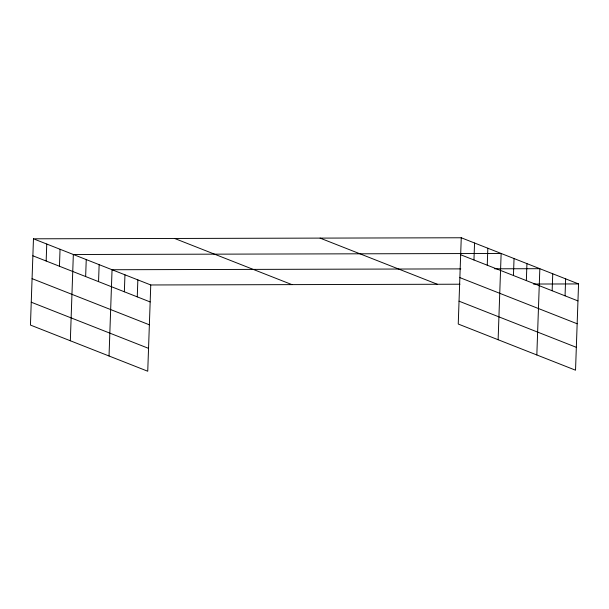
<?xml version="1.0" encoding="UTF-8"?>
<svg xmlns="http://www.w3.org/2000/svg" width="609" height="609" viewBox="0 0 609 609"><rect width="100%" height="100%" fill="white"/><g stroke="black" fill="none" stroke-linecap="round" stroke-linejoin="round"><path stroke-width="0.91" d="M33.465 238.804L30.45 325.069L147.743 371.231L150.758 284.966L33.465 238.804L461.257 237.769L578.55 283.931L575.535 370.196L458.242 324.034L461.257 237.769M46.162 261.017L46.756 244.042M59.454 266.247L60.047 249.271M70.332 340.766L73.339 254.501L501.138 253.466L498.124 339.731M85.648 276.555L86.242 259.579M98.551 281.632L99.145 264.656M109.034 355.999L112.048 269.734L460.785 268.889M124.358 291.787L124.952 274.811M137.261 296.865L137.855 279.889M473.954 259.982L474.548 243.006M487.253 265.212L487.839 248.236M513.448 275.519L514.042 258.543M526.351 280.597L526.937 263.621M536.834 354.963L539.84 268.698L494.668 268.805M552.15 290.752L552.744 273.776M565.053 295.829L565.647 278.853M150.758 284.966L459.962 284.213M533.377 284.038L578.55 283.931M460.663 254.745L577.956 300.907M459.864 277.613L577.157 323.767M320.083 238.111L437.376 284.274M459.041 301.173L576.335 347.328M174.631 238.469L291.932 284.624M32.871 255.788L150.164 301.942M32.071 278.648L149.365 324.803M31.249 302.209L148.543 348.363"/></g></svg>
